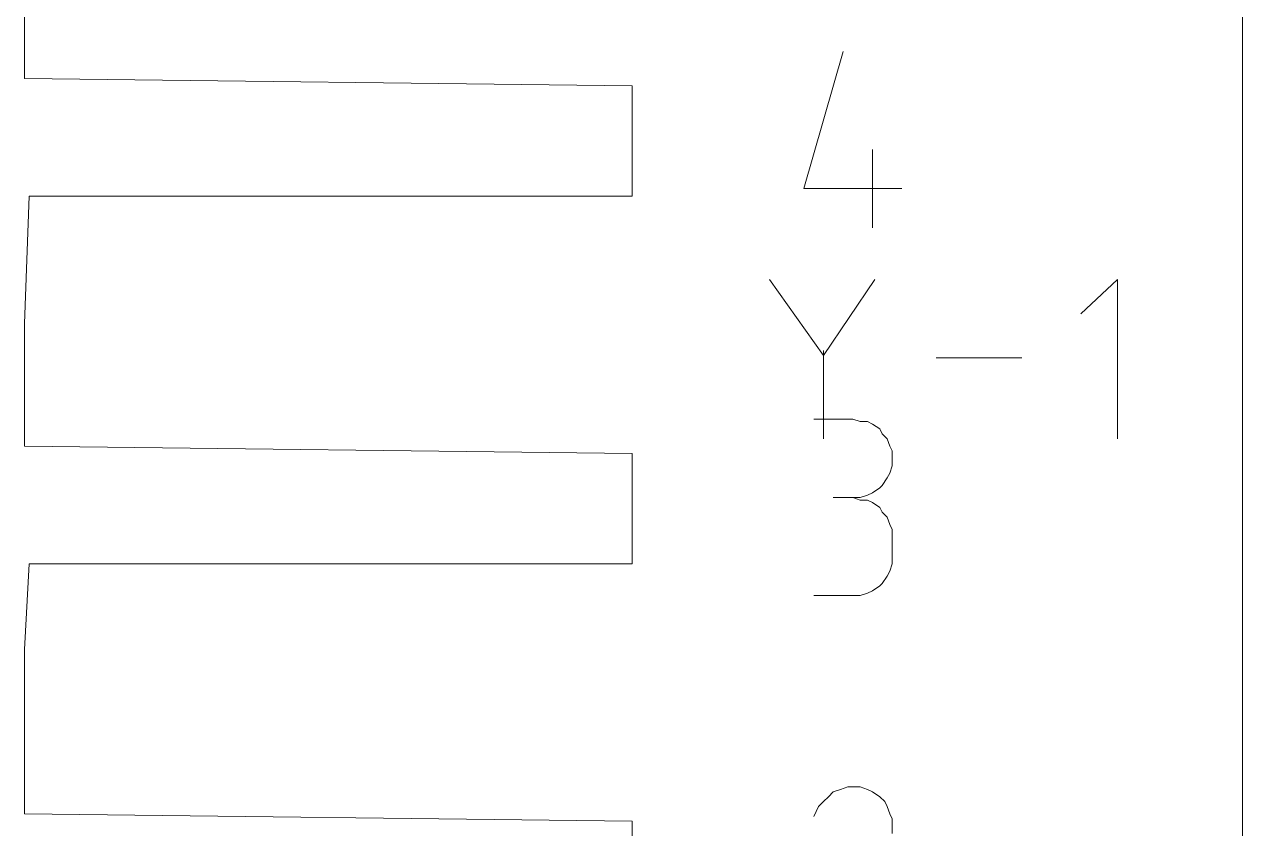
# Model space of a CAD drawing. Header units: centimetres. Extents: x -10.4 to 10.4, y -10.8 to 7.6.
# Drawn here: x -10.421 to -7.609, y -1.221 to 0.635 of the extents above; entities that cross this region are included whole.
import ezdxf
from ezdxf.lldxf.tags import DXFTag

# ---------------------------------------------------------------- set-up
doc = ezdxf.new("R2010")
doc.units = ezdxf.units.CM
doc.header["$MEASUREMENT"] = 0
doc.layers.add('layer 1', color=7, linetype='Continuous')
tags = doc.linetypes.add('New Line1426', pattern=[0.2, 0.1, -0.1]).pattern_tags.tags
tags[6:7] = [DXFTag(74, 4), DXFTag(75, 0), DXFTag(340, '0'), DXFTag(46, 1.0), DXFTag(50, 0.0), DXFTag(44, 0.0), DXFTag(45, 0.0)]
tags[4:5] = [DXFTag(74, 4), DXFTag(75, 0), DXFTag(340, '0'), DXFTag(46, 1.0), DXFTag(50, 0.0), DXFTag(44, 0.0), DXFTag(45, 0.0)]
tags = doc.linetypes.add('New Line1427', pattern=[0.2, 0.1, -0.1]).pattern_tags.tags
tags[6:7] = [DXFTag(74, 4), DXFTag(75, 0), DXFTag(340, '0'), DXFTag(46, 1.0), DXFTag(50, 0.0), DXFTag(44, 0.0), DXFTag(45, 0.0)]
tags[4:5] = [DXFTag(74, 4), DXFTag(75, 0), DXFTag(340, '0'), DXFTag(46, 1.0), DXFTag(50, 0.0), DXFTag(44, 0.0), DXFTag(45, 0.0)]
tags = doc.linetypes.add('New Line1428', pattern=[0.2, 0.1, -0.1]).pattern_tags.tags
tags[6:7] = [DXFTag(74, 4), DXFTag(75, 0), DXFTag(340, '0'), DXFTag(46, 1.0), DXFTag(50, 0.0), DXFTag(44, 0.0), DXFTag(45, 0.0)]
tags[4:5] = [DXFTag(74, 4), DXFTag(75, 0), DXFTag(340, '0'), DXFTag(46, 1.0), DXFTag(50, 0.0), DXFTag(44, 0.0), DXFTag(45, 0.0)]
tags = doc.linetypes.add('New Line1429', pattern=[0.2, 0.1, -0.1]).pattern_tags.tags
tags[6:7] = [DXFTag(74, 4), DXFTag(75, 0), DXFTag(340, '0'), DXFTag(46, 1.0), DXFTag(50, 0.0), DXFTag(44, 0.0), DXFTag(45, 0.0)]
tags[4:5] = [DXFTag(74, 4), DXFTag(75, 0), DXFTag(340, '0'), DXFTag(46, 1.0), DXFTag(50, 0.0), DXFTag(44, 0.0), DXFTag(45, 0.0)]
tags = doc.linetypes.add('New Line1430', pattern=[0.2, 0.1, -0.1]).pattern_tags.tags
tags[6:7] = [DXFTag(74, 4), DXFTag(75, 0), DXFTag(340, '0'), DXFTag(46, 1.0), DXFTag(50, 0.0), DXFTag(44, 0.0), DXFTag(45, 0.0)]
tags[4:5] = [DXFTag(74, 4), DXFTag(75, 0), DXFTag(340, '0'), DXFTag(46, 1.0), DXFTag(50, 0.0), DXFTag(44, 0.0), DXFTag(45, 0.0)]
tags = doc.linetypes.add('New Line1431', pattern=[0.2, 0.1, -0.1]).pattern_tags.tags
tags[6:7] = [DXFTag(74, 4), DXFTag(75, 0), DXFTag(340, '0'), DXFTag(46, 1.0), DXFTag(50, 0.0), DXFTag(44, 0.0), DXFTag(45, 0.0)]
tags[4:5] = [DXFTag(74, 4), DXFTag(75, 0), DXFTag(340, '0'), DXFTag(46, 1.0), DXFTag(50, 0.0), DXFTag(44, 0.0), DXFTag(45, 0.0)]
tags = doc.linetypes.add('New Line1432', pattern=[0.2, 0.1, -0.1]).pattern_tags.tags
tags[6:7] = [DXFTag(74, 4), DXFTag(75, 0), DXFTag(340, '0'), DXFTag(46, 1.0), DXFTag(50, 0.0), DXFTag(44, 0.0), DXFTag(45, 0.0)]
tags[4:5] = [DXFTag(74, 4), DXFTag(75, 0), DXFTag(340, '0'), DXFTag(46, 1.0), DXFTag(50, 0.0), DXFTag(44, 0.0), DXFTag(45, 0.0)]
tags = doc.linetypes.add('New Line1433', pattern=[0.2, 0.1, -0.1]).pattern_tags.tags
tags[6:7] = [DXFTag(74, 4), DXFTag(75, 0), DXFTag(340, '0'), DXFTag(46, 1.0), DXFTag(50, 0.0), DXFTag(44, 0.0), DXFTag(45, 0.0)]
tags[4:5] = [DXFTag(74, 4), DXFTag(75, 0), DXFTag(340, '0'), DXFTag(46, 1.0), DXFTag(50, 0.0), DXFTag(44, 0.0), DXFTag(45, 0.0)]
tags = doc.linetypes.add('New Line1434', pattern=[0.2, 0.1, -0.1]).pattern_tags.tags
tags[6:7] = [DXFTag(74, 4), DXFTag(75, 0), DXFTag(340, '0'), DXFTag(46, 1.0), DXFTag(50, 0.0), DXFTag(44, 0.0), DXFTag(45, 0.0)]
tags[4:5] = [DXFTag(74, 4), DXFTag(75, 0), DXFTag(340, '0'), DXFTag(46, 1.0), DXFTag(50, 0.0), DXFTag(44, 0.0), DXFTag(45, 0.0)]
tags = doc.linetypes.add('New Line1435', pattern=[0.2, 0.1, -0.1]).pattern_tags.tags
tags[6:7] = [DXFTag(74, 4), DXFTag(75, 0), DXFTag(340, '0'), DXFTag(46, 1.0), DXFTag(50, 0.0), DXFTag(44, 0.0), DXFTag(45, 0.0)]
tags[4:5] = [DXFTag(74, 4), DXFTag(75, 0), DXFTag(340, '0'), DXFTag(46, 1.0), DXFTag(50, 0.0), DXFTag(44, 0.0), DXFTag(45, 0.0)]
tags = doc.linetypes.add('New Line1436', pattern=[0.2, 0.1, -0.1]).pattern_tags.tags
tags[6:7] = [DXFTag(74, 4), DXFTag(75, 0), DXFTag(340, '0'), DXFTag(46, 1.0), DXFTag(50, 0.0), DXFTag(44, 0.0), DXFTag(45, 0.0)]
tags[4:5] = [DXFTag(74, 4), DXFTag(75, 0), DXFTag(340, '0'), DXFTag(46, 1.0), DXFTag(50, 0.0), DXFTag(44, 0.0), DXFTag(45, 0.0)]
tags = doc.linetypes.add('New Line1437', pattern=[0.2, 0.1, -0.1]).pattern_tags.tags
tags[6:7] = [DXFTag(74, 4), DXFTag(75, 0), DXFTag(340, '0'), DXFTag(46, 1.0), DXFTag(50, 0.0), DXFTag(44, 0.0), DXFTag(45, 0.0)]
tags[4:5] = [DXFTag(74, 4), DXFTag(75, 0), DXFTag(340, '0'), DXFTag(46, 1.0), DXFTag(50, 0.0), DXFTag(44, 0.0), DXFTag(45, 0.0)]
tags = doc.linetypes.add('New Line1438', pattern=[0.2, 0.1, -0.1]).pattern_tags.tags
tags[6:7] = [DXFTag(74, 4), DXFTag(75, 0), DXFTag(340, '0'), DXFTag(46, 1.0), DXFTag(50, 0.0), DXFTag(44, 0.0), DXFTag(45, 0.0)]
tags[4:5] = [DXFTag(74, 4), DXFTag(75, 0), DXFTag(340, '0'), DXFTag(46, 1.0), DXFTag(50, 0.0), DXFTag(44, 0.0), DXFTag(45, 0.0)]
tags = doc.linetypes.add('New Line1448', pattern=[0.2, 0.1, -0.1]).pattern_tags.tags
tags[6:7] = [DXFTag(74, 4), DXFTag(75, 0), DXFTag(340, '0'), DXFTag(46, 1.0), DXFTag(50, 0.0), DXFTag(44, 0.0), DXFTag(45, 0.0)]
tags[4:5] = [DXFTag(74, 4), DXFTag(75, 0), DXFTag(340, '0'), DXFTag(46, 1.0), DXFTag(50, 0.0), DXFTag(44, 0.0), DXFTag(45, 0.0)]
tags = doc.linetypes.add('New Line1449', pattern=[0.2, 0.1, -0.1]).pattern_tags.tags
tags[6:7] = [DXFTag(74, 4), DXFTag(75, 0), DXFTag(340, '0'), DXFTag(46, 1.0), DXFTag(50, 0.0), DXFTag(44, 0.0), DXFTag(45, 0.0)]
tags[4:5] = [DXFTag(74, 4), DXFTag(75, 0), DXFTag(340, '0'), DXFTag(46, 1.0), DXFTag(50, 0.0), DXFTag(44, 0.0), DXFTag(45, 0.0)]

msp = doc.modelspace()

# ---------------------------------------------------------------- linework, layer by layer
at = {"layer": 'layer 1', "color": 5, "linetype": 'New Line1449', "lineweight": 9}
msp.add_open_spline([(-7.60907, -0.0557), (-7.60907, -0.0557), (-7.60907, 1.73783), (-7.60907, 1.73783)], degree=3, dxfattribs=at)
at = {"layer": 'layer 1', "color": 5, "linetype": 'New Line1426', "lineweight": 9}
msp.add_open_spline([(-10.42101, 0.69682), (-10.42101, 0.69682), (-10.42101, 0.51001), (-10.42101, 0.51001)], degree=3, dxfattribs=at)
at = {"layer": 'layer 1', "color": 1, "lineweight": 20}
for points in [[(-8.62178, 0.25552), (-8.62178, 0.25552), (-8.53137, 0.57228), (-8.53137, 0.57228)], [(-8.4634, 0.16495), (-8.4634, 0.16495), (-8.4634, 0.34593), (-8.4634, 0.34593)], [(-8.3956, 0.25552), (-8.3956, 0.25552), (-8.62178, 0.25552), (-8.62178, 0.25552)], [(-8.57658, -0.12921), (-8.57658, -0.12921), (-8.70098, 0.04609), (-8.70098, 0.04609)], [(-8.45771, 0.04609), (-8.45771, 0.04609), (-8.57658, -0.12921), (-8.57658, -0.12921)], [(-7.89755, 0.04609), (-7.89755, 0.04609), (-7.98243, -0.03311), (-7.98243, -0.03311)], [(-7.89755, -0.32172), (-7.89755, -0.32172), (-7.89755, 0.04609), (-7.89755, 0.04609)], [(-8.57658, -0.11798), (-8.57658, -0.11798), (-8.57658, -0.32172), (-8.57658, -0.32172)], [(-8.11835, -0.1349), (-8.11835, -0.1349), (-8.31625, -0.1349), (-8.31625, -0.1349)], [(-8.50862, -0.27636), (-8.50862, -0.27636), (-8.59918, -0.27636), (-8.59918, -0.27636)], [(-8.4917, -0.28205), (-8.4917, -0.28205), (-8.50862, -0.27636), (-8.50862, -0.27636)], [(-8.47478, -0.28205), (-8.47478, -0.28205), (-8.4917, -0.28205), (-8.4917, -0.28205)], [(-8.4634, -0.28774), (-8.4634, -0.28774), (-8.47478, -0.28205), (-8.47478, -0.28205)], [(-8.44649, -0.29897), (-8.44649, -0.29897), (-8.4634, -0.28774), (-8.4634, -0.28774)], [(-8.4408, -0.31035), (-8.4408, -0.31035), (-8.44649, -0.29897), (-8.44649, -0.29897)], [(-8.42943, -0.32172), (-8.42943, -0.32172), (-8.4408, -0.31035), (-8.4408, -0.31035)], [(-8.42374, -0.33863), (-8.42374, -0.33863), (-8.42943, -0.32172), (-8.42943, -0.32172)], [(-8.41819, -0.34986), (-8.41819, -0.34986), (-8.42374, -0.33863), (-8.42374, -0.33863)], [(-8.41819, -0.36693), (-8.41819, -0.36693), (-8.41819, -0.34986), (-8.41819, -0.34986)], [(-8.42374, -0.40091), (-8.42374, -0.40091), (-8.41819, -0.38384), (-8.41819, -0.38384)], [(-8.41819, -0.38384), (-8.41819, -0.38384), (-8.41819, -0.36693), (-8.41819, -0.36693)], [(-8.41819, -0.36693), (-8.41819, -0.36693), (-8.41819, -0.36693), (-8.41819, -0.36693)], [(-8.4408, -0.4292), (-8.4408, -0.4292), (-8.42943, -0.41214), (-8.42943, -0.41214)], [(-8.42943, -0.41214), (-8.42943, -0.41214), (-8.42374, -0.40091), (-8.42374, -0.40091)], [(-8.47478, -0.45181), (-8.47478, -0.45181), (-8.4634, -0.44612), (-8.4634, -0.44612)], [(-8.4634, -0.44612), (-8.4634, -0.44612), (-8.44649, -0.43474), (-8.44649, -0.43474)], [(-8.44649, -0.43474), (-8.44649, -0.43474), (-8.4408, -0.4292), (-8.4408, -0.4292)], [(-8.50862, -0.4575), (-8.50862, -0.4575), (-8.55397, -0.4575), (-8.55397, -0.4575)], [(-8.55397, -0.4575), (-8.55397, -0.4575), (-8.50862, -0.4575), (-8.50862, -0.4575)], [(-8.4917, -0.46303), (-8.4917, -0.46303), (-8.50862, -0.4575), (-8.50862, -0.4575)], [(-8.50862, -0.4575), (-8.50862, -0.4575), (-8.50862, -0.4575), (-8.50862, -0.4575)], [(-8.50862, -0.4575), (-8.50862, -0.4575), (-8.4917, -0.4575), (-8.4917, -0.4575)], [(-8.4917, -0.4575), (-8.4917, -0.4575), (-8.47478, -0.45181), (-8.47478, -0.45181)], [(-8.47478, -0.46303), (-8.47478, -0.46303), (-8.4917, -0.46303), (-8.4917, -0.46303)], [(-8.4634, -0.46872), (-8.4634, -0.46872), (-8.47478, -0.46303), (-8.47478, -0.46303)], [(-8.44649, -0.4801), (-8.44649, -0.4801), (-8.4634, -0.46872), (-8.4634, -0.46872)], [(-8.4408, -0.49133), (-8.4408, -0.49133), (-8.44649, -0.4801), (-8.44649, -0.4801)], [(-8.42943, -0.5027), (-8.42943, -0.5027), (-8.4408, -0.49133), (-8.4408, -0.49133)], [(-8.42374, -0.51961), (-8.42374, -0.51961), (-8.42943, -0.5027), (-8.42943, -0.5027)], [(-8.41819, -0.531), (-8.41819, -0.531), (-8.42374, -0.51961), (-8.42374, -0.51961)], [(-8.41819, -0.54791), (-8.41819, -0.54791), (-8.41819, -0.531), (-8.41819, -0.531)], [(-8.41819, -0.59327), (-8.41819, -0.59327), (-8.41819, -0.54791), (-8.41819, -0.54791)], [(-8.41819, -0.54791), (-8.41819, -0.54791), (-8.41819, -0.54791), (-8.41819, -0.54791)], [(-8.42374, -0.6271), (-8.42374, -0.6271), (-8.41819, -0.61018), (-8.41819, -0.61018)], [(-8.41819, -0.61018), (-8.41819, -0.61018), (-8.41819, -0.59327), (-8.41819, -0.59327)], [(-8.4408, -0.6554), (-8.4408, -0.6554), (-8.42943, -0.63848), (-8.42943, -0.63848)], [(-8.42943, -0.63848), (-8.42943, -0.63848), (-8.42374, -0.6271), (-8.42374, -0.6271)], [(-8.47478, -0.67815), (-8.47478, -0.67815), (-8.4634, -0.67246), (-8.4634, -0.67246)], [(-8.4634, -0.67246), (-8.4634, -0.67246), (-8.44649, -0.66109), (-8.44649, -0.66109)], [(-8.44649, -0.66109), (-8.44649, -0.66109), (-8.4408, -0.6554), (-8.4408, -0.6554)], [(-8.59918, -0.68369), (-8.59918, -0.68369), (-8.50862, -0.68369), (-8.50862, -0.68369)], [(-8.50862, -0.68369), (-8.50862, -0.68369), (-8.50862, -0.68369), (-8.50862, -0.68369)], [(-8.50862, -0.68369), (-8.50862, -0.68369), (-8.4917, -0.68369), (-8.4917, -0.68369)], [(-8.4917, -0.68369), (-8.4917, -0.68369), (-8.47478, -0.67815), (-8.47478, -0.67815)], [(-8.5652, -1.14775), (-8.5652, -1.14775), (-8.57658, -1.15898), (-8.57658, -1.15898)], [(-8.55397, -1.13637), (-8.55397, -1.13637), (-8.5652, -1.14775), (-8.5652, -1.14775)], [(-8.5369, -1.13069), (-8.5369, -1.13069), (-8.55397, -1.13637), (-8.55397, -1.13637)], [(-8.51999, -1.12514), (-8.51999, -1.12514), (-8.5369, -1.13069), (-8.5369, -1.13069)], [(-8.50862, -1.12514), (-8.50862, -1.12514), (-8.51999, -1.12514), (-8.51999, -1.12514)], [(-8.4917, -1.12514), (-8.4917, -1.12514), (-8.50862, -1.12514), (-8.50862, -1.12514)], [(-8.47478, -1.13069), (-8.47478, -1.13069), (-8.4917, -1.12514), (-8.4917, -1.12514)], [(-8.4634, -1.13637), (-8.4634, -1.13637), (-8.47478, -1.13069), (-8.47478, -1.13069)], [(-8.44649, -1.14775), (-8.44649, -1.14775), (-8.4634, -1.13637), (-8.4634, -1.13637)], [(-8.4634, -1.13637), (-8.4634, -1.13637), (-8.4634, -1.13637), (-8.4634, -1.13637)], [(-8.43511, -1.15898), (-8.43511, -1.15898), (-8.44649, -1.14775), (-8.44649, -1.14775)], [(-8.58795, -1.17036), (-8.58795, -1.17036), (-8.59918, -1.19296), (-8.59918, -1.19296)], [(-8.57658, -1.15898), (-8.57658, -1.15898), (-8.58795, -1.17036), (-8.58795, -1.17036)], [(-8.42943, -1.17036), (-8.42943, -1.17036), (-8.43511, -1.15898), (-8.43511, -1.15898)], [(-8.42374, -1.18727), (-8.42374, -1.18727), (-8.42943, -1.17036), (-8.42943, -1.17036)], [(-8.41819, -1.19865), (-8.41819, -1.19865), (-8.42374, -1.18727), (-8.42374, -1.18727)], [(-8.41819, -1.21557), (-8.41819, -1.21557), (-8.41819, -1.19865), (-8.41819, -1.19865)], [(-8.41819, -1.23263), (-8.41819, -1.23263), (-8.41819, -1.21557), (-8.41819, -1.21557)]]:
    msp.add_open_spline(points, degree=3, dxfattribs=at)
at = {"layer": 'layer 1', "color": 5, "linetype": 'New Line1427', "lineweight": 9}
msp.add_open_spline([(-10.42101, 0.51001), (-10.42101, 0.51001), (-9.01789, 0.49309), (-9.01789, 0.49309)], degree=3, dxfattribs=at)
at = {"layer": 'layer 1', "color": 5, "linetype": 'New Line1428', "lineweight": 9}
msp.add_open_spline([(-9.01789, 0.49309), (-9.01789, 0.49309), (-9.01789, 0.23845), (-9.01789, 0.23845)], degree=3, dxfattribs=at)
at = {"layer": 'layer 1', "color": 5, "linetype": 'New Line1430', "lineweight": 9}
msp.add_open_spline([(-10.40977, 0.23845), (-10.40977, 0.23845), (-10.42101, -0.0557), (-10.42101, -0.0557)], degree=3, dxfattribs=at)
at = {"layer": 'layer 1', "color": 5, "linetype": 'New Line1429', "lineweight": 9}
msp.add_open_spline([(-9.01789, 0.23845), (-9.01789, 0.23845), (-10.40977, 0.23845), (-10.40977, 0.23845)], degree=3, dxfattribs=at)
at = {"layer": 'layer 1', "color": 5, "linetype": 'New Line1431', "lineweight": 9}
msp.add_open_spline([(-10.42101, -0.0557), (-10.42101, -0.0557), (-10.42101, -0.33863), (-10.42101, -0.33863)], degree=3, dxfattribs=at)
at = {"layer": 'layer 1', "color": 5, "linetype": 'New Line1448', "lineweight": 9}
msp.add_open_spline([(-7.60907, -1.84924), (-7.60907, -1.84924), (-7.60907, -0.0557), (-7.60907, -0.0557)], degree=3, dxfattribs=at)
at = {"layer": 'layer 1', "color": 5, "linetype": 'New Line1432', "lineweight": 9}
msp.add_open_spline([(-10.42101, -0.33863), (-10.42101, -0.33863), (-9.01789, -0.35555), (-9.01789, -0.35555)], degree=3, dxfattribs=at)
at = {"layer": 'layer 1', "color": 5, "linetype": 'New Line1433', "lineweight": 9}
msp.add_open_spline([(-9.01789, -0.35555), (-9.01789, -0.35555), (-9.01789, -0.61018), (-9.01789, -0.61018)], degree=3, dxfattribs=at)
at = {"layer": 'layer 1', "color": 5, "linetype": 'New Line1435', "lineweight": 9}
msp.add_open_spline([(-10.40977, -0.61018), (-10.40977, -0.61018), (-10.42101, -0.80824), (-10.42101, -0.80824)], degree=3, dxfattribs=at)
at = {"layer": 'layer 1', "color": 5, "linetype": 'New Line1434', "lineweight": 9}
msp.add_open_spline([(-9.01789, -0.61018), (-9.01789, -0.61018), (-10.40977, -0.61018), (-10.40977, -0.61018)], degree=3, dxfattribs=at)
at = {"layer": 'layer 1', "color": 5, "linetype": 'New Line1436', "lineweight": 9}
msp.add_open_spline([(-10.42101, -0.80824), (-10.42101, -0.80824), (-10.42101, -1.18727), (-10.42101, -1.18727)], degree=3, dxfattribs=at)
at = {"layer": 'layer 1', "color": 5, "linetype": 'New Line1437', "lineweight": 9}
msp.add_open_spline([(-10.42101, -1.18727), (-10.42101, -1.18727), (-9.01789, -1.20434), (-9.01789, -1.20434)], degree=3, dxfattribs=at)
at = {"layer": 'layer 1', "color": 5, "linetype": 'New Line1438', "lineweight": 9}
msp.add_open_spline([(-9.01789, -1.20434), (-9.01789, -1.20434), (-9.01789, -1.45882), (-9.01789, -1.45882)], degree=3, dxfattribs=at)

doc.saveas('drawing.dxf')
